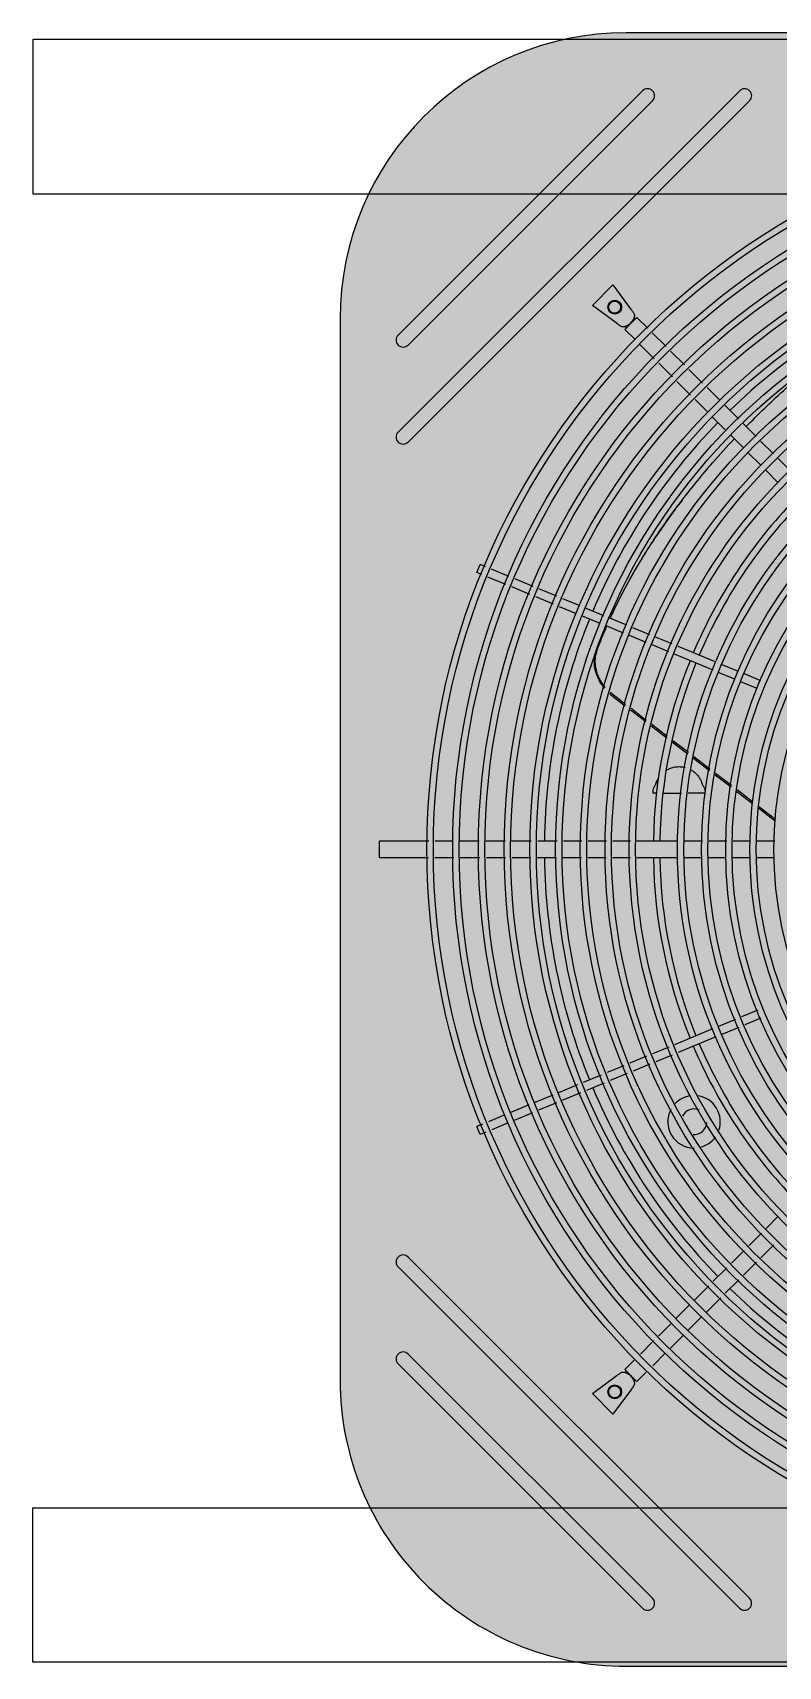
# Model space of a CAD drawing. Extents: x 100 to 738, y -85 to 470.
# Drawn here: x 615.982 to 616.266, y 457.169 to 457.792 of the extents above; entities that cross this region are included whole.
import ezdxf

# ---------------------------------------------------------------- set-up
doc = ezdxf.new("R2010")
doc.units = 0
doc.layers.get('0').update_dxf_attribs({"linetype": 'CONTINUOUS'})
for name, color, linetype in [('A-CONSTRUIR', 12, 'CONTINUOUS'), ('ARC-SPLIT-02', 2, 'CONTINUOUS'), ('ARC_EQUIPAMENTO', 2, 'CONTINUOUS')]:
    doc.layers.add(name, color=color, linetype=linetype)

# ---------------------------------------------------------------- blocks, each defined once
blk = doc.blocks.new('COND-CC-36-PB')
at = {"transparency": 16777216}
h = blk.add_hatch(color=254, dxfattribs=at)
h.dxf.hatch_style = 1
edge = h.paths.add_edge_path()
edge.add_arc((112.9597635950512, 33.97088939326711), 0.1001375328083185, 0, 90.00000000000406)
edge.add_line((112.9597635950511, 34.07102692607543), (112.5880386606677, 34.07102692607566))
edge.add_arc((112.5880386606677, 33.97088939326724), 0.1001375328084109, 90.00000000001627, 180.0000000000162)
edge.add_line((112.4879011278593, 33.97088939326721), (112.4879011278592, 33.54865978920422))
edge.add_arc((112.495760497938, 33.54865978920422), 0.0078593700787479, 179.9999999999482, 224.999999999933)
edge.add_line((112.4902030840595, 33.54310237532568), (112.5319765771103, 33.50132888227515))
edge.add_arc((112.5375339909889, 33.50688629615359), 0.0078593700787139, 224.9999999991942, 269.9999999991712)
edge.add_line((112.5375339909888, 33.49902692607488), (112.9597635950511, 33.49902692607543))
edge.add_arc((112.9597635950512, 33.59916445888376), 0.1001375328083256, 269.999999999935, 359.999999999939)
edge.add_line((113.0599011278595, 33.59916445888365), (113.0599011278595, 33.97088939326721))
at = {"color": 8, "transparency": 16777216}
for p, q in [((112.7709247761533, 34.04011748846367), (112.7709247761533, 34.05721985682154)), ((112.7709258013676, 34.05721985682154), (112.7768764543511, 34.05721985682154)), ((112.7768774795654, 34.04001584288379), (112.7768774795654, 34.05721985682154)), ((112.7709247761533, 34.03121311398782), (112.7709247761533, 34.03787044230005)), ((112.7768774795654, 34.03151828803335), (112.7768774795654, 34.03776879671948)), ((112.7709247761533, 34.02209233106147), (112.7709247761533, 34.02896344481009)), ((112.7768774795654, 34.02229568151323), (112.7768774795654, 34.02926861885562)), ((112.6749288387969, 34.02004405043528), (112.6741262861011, 34.02198158403805)), ((112.6741267638688, 34.0219817819361), (112.6768998718115, 34.02313044085585)), ((112.6777029022752, 34.02119310515045), (112.6769003495793, 34.0231306387539)), ((112.8701759030946, 34.0213779123564), (112.8709019061396, 34.0231306387539)), ((112.8709023839072, 34.02313044085585), (112.8736754918501, 34.0219817819361)), ((112.8729107136856, 34.0201340927884), (112.8736759696179, 34.02198158403805)), ((112.6781872763534, 34.01217748629466), (112.6757886207998, 34.01796835306353)), ((112.6809613398316, 34.01332654100983), (112.678562684278, 34.01911740777869)), ((112.7709247761533, 34.01310021427603), (112.7709247761533, 34.01984430186477)), ((112.7768774795654, 34.01330356472779), (112.7768774795654, 34.02004765231653)), ((112.8666955160919, 34.01297551485189), (112.8693156195657, 34.01930100419349)), ((112.8695088324574, 34.01192122498888), (112.8720504301569, 34.0180571846248)), ((112.6817174266789, 34.00365494950179), (112.6790490673901, 34.01009693868533)), ((112.6844325821867, 34.00494622063777), (112.6818231308683, 34.01124599340117)), ((112.7709247761533, 34.00431144794234), (112.7709247761533, 34.01085218507932)), ((112.7768774795654, 34.00410809749058), (112.7768774795654, 34.01105553553176)), ((112.8632245099895, 34.00459576484415), (112.8658352325629, 34.01089860668898)), ((112.8660181941887, 34.00349407873992), (112.8686485489283, 34.00984431682597)), ((112.685161071169, 33.99534125626925), (112.6825783378013, 34.00157652619349)), ((112.6878762266768, 33.99663252740591), (112.6852934933092, 34.00286779733015)), ((112.7709247761533, 33.99531933115689), (112.7709247761533, 34.00206341874632)), ((112.7768774795654, 33.99511598070513), (112.7768774795654, 34.00186006829456)), ((112.8597848806348, 33.99629176500698), (112.8623646026507, 34.00251976488502)), ((112.8625785648341, 33.99519007890207), (112.8651582868501, 34.00141807878012)), ((112.6886633202395, 33.98688607906422), (112.6860219822915, 33.99326283296162)), ((112.6914570044387, 33.98798776516913), (112.6887371377993, 33.9945541040976)), ((112.7709247761533, 33.98656288822478), (112.7709247761533, 33.99307130196087)), ((112.7768774795654, 33.9864612426449), (112.7768774795654, 33.99286795150911)), ((112.856482384552, 33.98831883417404), (112.8589249732961, 33.99421576504717)), ((112.8591975400598, 33.98702756303738), (112.8617186574953, 33.99311407894227)), ((112.8530387400619, 33.98000514094218), (112.8556214734295, 33.98624041086574)), ((112.5833725976111, 33.98272117622455), (112.5762068777105, 33.97555545632381)), ((112.5833725976111, 33.98272117622455), (112.5898017641615, 33.97403249910695)), ((112.6921029495942, 33.97858207922706), (112.6895232275783, 33.9848100791051)), ((112.6948966337935, 33.97968376533128), (112.6923169117775, 33.98591176521001)), ((112.7709247761533, 33.97794921126378), (112.7709247761533, 33.98431584206117)), ((112.7768774795654, 33.97784756568322), (112.7768774795654, 33.98421419648129)), ((112.8557538955697, 33.97871386980552), (112.8583366289373, 33.98494913972976)), ((112.9579542129811, 33.97397007104926), (112.9644296581077, 33.98272117622455)), ((112.9715953780084, 33.97555545632381), (112.9644296581077, 33.98272117622455)), ((112.5849579828858, 33.96908001119724), (112.5762068777105, 33.97555545632381)), ((112.6954203098649, 33.97057326307008), (112.6929628569329, 33.97650607926725)), ((112.698194373343, 33.97172231778593), (112.6957565411321, 33.97760776537217)), ((112.7709247761533, 33.9694450815664), (112.7709247761533, 33.97570216509948)), ((112.7768774795654, 33.9694450815664), (112.7768774795654, 33.97560051951959)), ((112.8241374337509, 33.97128377388135), (112.8271628573016, 33.97522658261575)), ((112.8246831721381, 33.97112076649948), (112.8288304537197, 33.97652560908535)), ((112.8496724789891, 33.97187826780527), (112.8521778289392, 33.97792671763387)), ((112.8524072895801, 33.97063444823727), (112.8548929844472, 33.97663544649721)), ((112.9715953780084, 33.97555545632381), (112.962906700891, 33.96912628977342)), ((112.5898017641615, 33.97403249910695), (112.5898482614376, 33.97397023443728)), ((112.5907907831143, 33.97131828872245), (112.5911718032791, 33.97073260236142)), ((112.5950687136432, 33.96806853724078), (112.5917869344803, 33.97135031640345)), ((112.701490204354, 33.96376547786005), (112.699054155346, 33.96964662041348)), ((112.8185721395738, 33.96403094130205), (112.8226736873103, 33.96937618238026)), ((112.8191242557416, 33.96387624560669), (112.8232194256974, 33.96921317499908)), ((112.8463747254617, 33.96391678651386), (112.8488121954602, 33.96980135964235)), ((112.9524552682525, 33.9677902634177), (112.9560153212386, 33.97135031640345)), ((112.9570114726046, 33.97131828872245), (112.9566304524398, 33.97073260236142)), ((112.962906700891, 33.96912628977342), (112.9628444362213, 33.96907979249746)), ((112.5908595166941, 33.96385934029171), (112.5875777375313, 33.96714111945438)), ((112.5876097652119, 33.96813727082006), (112.5881954515731, 33.96775625065547)), ((112.6019258034266, 33.9612114474574), (112.5972183614325, 33.96591888945112)), ((112.6987161408758, 33.9626164231442), (112.6962800918677, 33.96849756569832)), ((112.7709247761533, 33.95266216520671), (112.7709247761533, 33.96719836292095)), ((112.7768774795654, 33.95295245407125), (112.7768774795654, 33.96719836292095)), ((112.8491095360527, 33.96267296694586), (112.8515470060512, 33.96855754007435)), ((112.945745315267, 33.96108031043173), (112.9508645119217, 33.96619950708678)), ((112.9564486745648, 33.96336527583132), (112.9602245181877, 33.96714111945438)), ((112.960192490507, 33.96813727082006), (112.959606804146, 33.96775625065547)), ((112.5975008158405, 33.95721804114494), (112.5930810387624, 33.96163781822287)), ((112.6081533626973, 33.95498388818631), (112.6035165597575, 33.95962069112648)), ((112.7019398457651, 33.95483371107924), (112.6995759228787, 33.96054072577244)), ((112.7046942885223, 33.95603013440602), (112.7023499863568, 33.9616897804876)), ((112.7936058522688, 33.96038516253527), (112.7936058522688, 33.96163478377092)), ((112.7942152882634, 33.96163478377092), (112.7936058522688, 33.96163478377092)), ((112.7936058522688, 33.95772194308147), (112.7936058522688, 33.95152088408855)), ((112.8129038513744, 33.95664388429968), (112.8170985867465, 33.96211056986909)), ((112.8134756514672, 33.95651484119478), (112.8176507029144, 33.96195587417373)), ((112.8431079671966, 33.95603013440602), (112.8455144419328, 33.96183987835094)), ((112.8458624099538, 33.95483371107924), (112.8482492525238, 33.96059605878294)), ((112.9394012132991, 33.95473620846382), (112.944156413687, 33.95949140885188)), ((112.9500263864951, 33.95694298776184), (112.9548579182338, 33.9617745195004)), ((112.6039441657483, 33.95077469123723), (112.5990915721714, 33.95562728481402)), ((112.614522891498, 33.94861435938565), (112.6097457448975, 33.95339150598615)), ((112.708278146717, 33.9395316989588), (112.7027997531037, 33.95275771112011)), ((112.7110522101951, 33.94068075367465), (112.7055541958609, 33.95395413444622)), ((112.8072546534054, 33.94928170617051), (112.8113973985826, 33.95468063679907)), ((112.8078264534982, 33.94915266306561), (112.8119691986754, 33.95455159369349)), ((112.8366572828742, 33.94045680482785), (112.8422480598581, 33.95395413444622)), ((112.8394705992397, 33.93940251496552), (112.845002502615, 33.95275771112011)), ((112.9330465333403, 33.94838152850512), (112.9378125433094, 33.95314753847414)), ((112.9436104102482, 33.95052701151474), (112.9484374849149, 33.95535408618199)), ((112.6103136945489, 33.94440516243657), (112.6055365479484, 33.94918230903707)), ((112.6211104023375, 33.94202684854641), (112.6161152736981, 33.94702197718549)), ((112.7709247761533, 33.94436400270715), (112.7709247761533, 33.95041249602967)), ((112.7768774795654, 33.9441606522554), (112.7768774795654, 33.95069752352875)), ((112.7936058522688, 33.94321171929796), (112.7936058522688, 33.94926595354603)), ((112.8014844323514, 33.94176180768625), (112.8057482006137, 33.94731845866922)), ((112.8020768707791, 33.94165966098262), (112.8063200007065, 33.94718941556432)), ((112.9269098354203, 33.94224483058499), (112.9314578633506, 33.94679285851545)), ((112.9372557302893, 33.94417233155604), (112.9420217402584, 33.94893834152507)), ((112.6169012053885, 33.93781765159733), (112.6119060767491, 33.94281278023641)), ((112.6274650822963, 33.93567216858772), (112.6226990723272, 33.94043817855674)), ((112.7709247761533, 33.93593389322123), (112.7709247761533, 33.94211597351114)), ((112.7768774795654, 33.93573054276947), (112.7768774795654, 33.94191262305869)), ((112.9205403066198, 33.93587530178433), (112.9253174532201, 33.94065244838483)), ((112.9311190323694, 33.93803563363591), (112.9356670602996, 33.94258366156637)), ((112.6232558853472, 33.93146297163864), (112.6184898753782, 33.93622898160766)), ((112.7115941826041, 33.93152608014683), (112.7091399377536, 33.93745115135014)), ((112.7143878668034, 33.93262776625173), (112.7119140012319, 33.93860020606599)), ((112.7956906799882, 33.93421124260223), (112.7999394317212, 33.93974832366426)), ((112.7962831184157, 33.9341090958986), (112.8005318701489, 33.93964617695995)), ((112.8335247546179, 33.93289421262714), (112.8357969993453, 33.93837989666494)), ((112.8362399101259, 33.93160294149048), (112.8386103157108, 33.93732560680193)), ((112.9247495035689, 33.93166610483525), (112.9295266501692, 33.93644325143575)), ((112.6293609581749, 33.92535789881106), (112.6248445553369, 33.92987430164896)), ((112.633498280845, 33.92963897003864), (112.6290537522861, 33.93408349859804)), ((112.7148188351242, 33.92374108029927), (112.7124540899427, 33.92945008018771)), ((112.7176125193232, 33.92484276640418), (112.7152477741419, 33.93055176629261)), ((112.7709247761533, 33.92758448546425), (112.7709247761533, 33.93368586402452)), ((112.7768774795654, 33.92735338696035), (112.7768774795654, 33.93348251357276)), ((112.7899155681195, 33.92668497028432), (112.794145679358, 33.93219775858024)), ((112.7905609965168, 33.92665188145366), (112.7947381177855, 33.9320956118766)), ((112.8302963379085, 33.92510012522185), (112.8326638434954, 33.93081578931884)), ((112.8330114934163, 33.92380885408587), (112.8353789990033, 33.92952451818286)), ((112.9145422423678, 33.92987723753284), (112.9189479244196, 33.93428291958417)), ((112.9185356486799, 33.92545224994646), (112.9231571213685, 33.93007372263509)), ((112.6354517475652, 33.91926710942041), (112.6309498597549, 33.92376899723053)), ((112.6395890702353, 33.92354818064867), (112.635087182425, 33.92805006845879)), ((112.7709247761533, 33.91907367424868), (112.7709247761533, 33.92532955492173)), ((112.7768774795654, 33.91887032379692), (112.7768774795654, 33.92510371778263)), ((112.783739311974, 33.91863591656604), (112.7882546727792, 33.92452044933498)), ((112.7843929955284, 33.91861358606608), (112.7889001011765, 33.92448736050432)), ((112.9084443430996, 33.92377933826432), (112.9129514860369, 33.92828648120192)), ((112.9124377494117, 33.91935435067862), (112.916944892349, 33.92386149361554)), ((112.6454544362016, 33.91768281468241), (112.6411779718155, 33.92195927906814)), ((112.9023478195174, 33.91768281468241), (112.9068535867689, 33.9221885819334)), ((112.9064132259831, 33.91332982724995), (112.910846993081, 33.9177635943477))]:
    blk.add_line(p, q, dxfattribs=at)
for centre, radius in [((112.7739011278595, 33.78502692607509), 0.2555984251969456), ((112.7739011278595, 33.78502692607509), 0.2533464566930077), ((112.7739011278595, 33.78502692607509), 0.2465905511811942), ((112.7739011278595, 33.78502692607509), 0.2443385826772564), ((112.7739011278595, 33.78502692607509), 0.2375826771654428), ((112.7739011278595, 33.78502692607509), 0.235330708661505), ((112.7739011278595, 33.78502692607509), 0.2285748031496914), ((112.7739011278595, 33.78502692607509), 0.2263228346457536), ((112.7739011278595, 33.78502692607509), 0.21956692913394), ((112.7739011278595, 33.78502692607509), 0.2173149606300022), ((112.7739011278595, 33.78502692607509), 0.2105590551181887), ((112.7739011278595, 33.78502692607509), 0.2083070866142509), ((112.7739011278595, 33.78502692607509), 0.2019265091864269), ((112.7739011278595, 33.78502692607509), 0.1996745406824891), ((112.7739011278595, 33.78502692607509), 0.1932939632546652), ((112.5839936266691, 33.97493442726557), 0.0024020997375337), ((112.5839851173608, 33.97494293657431), 0.002101837270342), ((112.7739011278595, 33.78502692607509), 0.1910419947507273), ((112.9638086290496, 33.97493442726557), 0.0024020997375337), ((112.9638171383582, 33.97494293657431), 0.002101837270342), ((112.7739011278595, 33.78502692607509), 0.1848490813648982), ((112.7739011278595, 33.78502692607509), 0.1825971128609604), ((112.7739011278595, 33.78502692607509), 0.1679593175853644), ((112.7739011278595, 33.78502692607509), 0.1657073490814266), ((112.7739011278595, 33.78502692607509), 0.1595144356955975), ((112.7739011278595, 33.78502692607509), 0.1572624671916596), ((112.7739011278595, 33.78502692607509), 0.1510695538058306), ((112.7739011278595, 33.78502692607509), 0.1488175853018927), ((112.7739011278595, 33.78502692607509), 0.1426246719160636), ((112.7739011278595, 33.78502692607509), 0.1403727034121258), ((112.7739011278595, 33.78502692607509), 0.1341797900262967)]:
    blk.add_circle(centre, radius, dxfattribs=at)
for centre, radius, start, end in [((112.7739011278595, 33.78502692607509), 0.2145000000000799, 90.79554614472733, 112.0975554525066), ((112.7739011278595, 33.78502692607509), 0.2145000000000799, 67.90244454749336, 89.20445385527267), ((112.7739011278595, 33.78502692607509), 0.2145000000000799, 112.899008037817, 134.204301314614), ((112.7739011278595, 33.78502692607509), 0.2145000000000799, 45.79569868538601, 67.100991962183), ((112.7739011278595, 33.78502692607509), 0.1764041994751313, 90.97073531773896, 112.0108567688452), ((112.7739011278595, 33.78502692607509), 0.1741522309711935, 90.98610612304087, 111.999493833149), ((112.7739011278595, 33.78502692607509), 0.1764041994751313, 67.99057079892481, 89.03326262763468), ((112.7739011278595, 33.78502692607509), 0.1741522309711935, 67.99655861289688, 89.00744135864849), ((112.6785677945261, 33.94716865835888), 0.0091955380577462, 61.87938150406155, 180), ((112.6785677945261, 33.94716865835888), 0.0091955380577462, 7.609804534392844, 46.32556337629059), ((112.7739011278595, 33.78502692607509), 0.1764041994751313, 112.9891432462159, 134.0292646786843), ((112.6785677945261, 33.94716865835888), 0.0045039370078757, 175.8886288434914, 266.3506916138242), ((112.6785677945261, 33.94716865835888), 0.0045039370078757, 336.9569447289764, 64.4787765315015), ((112.7739011278595, 33.78502692607509), 0.1764041994751313, 45.96903333204124, 67.01399562077422), ((112.7739011278595, 33.78502692607509), 0.1741522309711935, 113.0005061724979, 134.0237331928958), ((112.6785677945261, 33.94716865835888), 0.0091955380577462, 194.3553240215829, 234.7690531569319), ((112.6785677945261, 33.94716865835888), 0.0091955380577462, 251.2897402987034, 350.7998690791853), ((112.7739011278595, 33.78502692607509), 0.1741522309711935, 45.97864463512597, 67.0085083424192), ((112.7739011278595, 33.78502692607509), 0.2145000000000799, 135.7941611958229, 157.1009919691127), ((112.7739011278595, 33.78502692607509), 0.2145000000000799, 22.89900803088719, 44.20583880417708)]:
    blk.add_arc(centre, radius, start, end, dxfattribs=at)
for points, knots in [([(112.8302851693285, 33.97845125907325), (112.8304141536297, 33.9785564766539), (112.8311706862074, 33.97915688966256), (112.8326181603507, 33.98013044236926), (112.8347094787476, 33.98114504960661), (112.8368525957016, 33.98180775544096), (112.8387663120744, 33.98206433205763), (112.8399453961373, 33.9820415588454), (112.8404029607654, 33.98200327452399)], [0, 0, 0, 0, 0.0004993688046322, 0.0028974681133205, 0.0052150083207537, 0.0074487843367099, 0.0095992748864169, 0.0109767652506427, 0.0109767652506427, 0.0109767652506427, 0.0109767652506427]), ([(112.841094069688, 33.98176344127657), (112.8405205473294, 33.9818353969698), (112.8392360288754, 33.98188928902214), (112.8372346360399, 33.98163772372952), (112.8351328824813, 33.98101231912486), (112.8330779660064, 33.98004728031806), (112.8316069252213, 33.97908882978619), (112.8308201699126, 33.9784789654446), (112.8306524915784, 33.97834425717618)], [0, 0, 0, 0, 0.0017340558406096, 0.0038382731467531, 0.0060220247072324, 0.0082854858111749, 0.0106263164060802, 0.0112715768745678, 0.0112715768745678, 0.0112715768745678, 0.0112715768745678]), ([(112.8404029607654, 33.98200327452399), (112.8406350961043, 33.98198385181651), (112.8415344446063, 33.98187904755172), (112.8424203532569, 33.98165513072469), (112.8430511628746, 33.98142259413597)], [0, 0, 0, 0, 0.0006988394049501, 0.0027157544626962, 0.0027157544626962, 0.0027157544626962, 0.0027157544626962]), ([(112.8430280988791, 33.98132593710684), (112.8424951059725, 33.98150407938057), (112.8418476009066, 33.98165940174416), (112.8411926923902, 33.98175106780097), (112.841094069688, 33.98176344127656)], [0, 0, 0, 0, 0.0016859255537492, 0.0019841131836647, 0.0019841131836647, 0.0019841131836647, 0.0019841131836647]), ([(112.8271628573016, 33.97522658261575), (112.8274494781469, 33.97560011417381), (112.8278997391766, 33.97608721702633), (112.8284031891585, 33.97651211491447), (112.8285506275892, 33.97662827304535)], [0, 0, 0, 0, 0.0014124786740636, 0.0019755747759096, 0.0019755747759096, 0.0019755747759096, 0.0019755747759096]), ([(112.8548360637049, 33.97649175825697), (112.8554638980227, 33.97620729698887), (112.8606482167842, 33.97382249998449), (112.8703409722893, 33.96880305595762), (112.8835374814869, 33.96066108896326), (112.8920599245576, 33.95455222404674), (112.8962533279924, 33.95134243817745)], [0, 0, 0, 0, 0.0020678121995668, 0.0171195372391901, 0.0327068995417932, 0.0485494441369299, 0.0485494441369299, 0.0485494441369299, 0.0485494441369299]), ([(112.8962531843409, 33.95134277394217), (112.8919841885519, 33.95461849099355), (112.8833834796918, 33.96079206100685), (112.870099837639, 33.96898816520435), (112.8604933889757, 33.97396366057319), (112.855399826676, 33.97631237117751), (112.8548628121944, 33.9765568227742)], [0, 0, 0, 0, 0.016142856786357, 0.0317324454860833, 0.0467893548716368, 0.04855945945305, 0.04855945945305, 0.04855945945305, 0.04855945945305]), ([(112.5907907831143, 33.97131828872245), (112.5907168524893, 33.97112998126087), (112.5905427953497, 33.97074591150732), (112.5902104769799, 33.97018172666674), (112.5897892553558, 33.96963445258411), (112.5892911695923, 33.96913670370111), (112.5887444890903, 33.96871641627053), (112.588181306176, 33.96838486667717), (112.5877978716296, 33.96821112251408), (112.5876097652119, 33.96813727082006)], [0, 0, 0, 0, 0.0006069010930075, 0.0012624858703484, 0.0019601547155458, 0.002672903382994, 0.0033689560006165, 0.0040230740187037, 0.0046293271619088, 0.0046293271619088, 0.0046293271619088, 0.0046293271619088]), ([(112.5896805211524, 33.9692475327823), (112.589464520526, 33.96910720604938), (112.5891693755513, 33.96868894933766), (112.5886420628761, 33.96822839732952), (112.5883405172521, 33.9679013163345), (112.5881954515731, 33.96775625065547)], [0, 0, 0, 0, 0.0007727423653577, 0.0014892124041753, 0.0021046739563167, 0.0021046739563167, 0.0021046739563167, 0.0021046739563167]), ([(112.5911718032791, 33.97073260236142), (112.5910780168148, 33.9706388158971), (112.590886380382, 33.9704518659236), (112.5905979130353, 33.97017516693605), (112.5903309294039, 33.96988338746979), (112.5900472864464, 33.96963749729032), (112.5898672272361, 33.96947240777862), (112.589772355257, 33.96940639422715)], [0, 0, 0, 0, 0.0003979022694403, 0.0008031290324674, 0.0011991188343168, 0.0015825726995124, 0.0019293093901712, 0.0019293093901712, 0.0019293093901712, 0.0019293093901712]), ([(112.5898480068407, 33.97397004587882), (112.5899583789996, 33.97382101818171), (112.5901847546284, 33.97351568203402), (112.5905061756908, 33.97307019348903), (112.5907738823263, 33.97264164002471), (112.5908796972968, 33.97234156421681), (112.59089315774, 33.97220032059713)], [0, 0, 0, 0, 0.0005563464853509, 0.0011405211623773, 0.0016469108705823, 0.0020725615403965, 0.0020725615403965, 0.0020725615403965, 0.0020725615403965]), ([(112.59089315774, 33.97220032059713), (112.5909068723039, 33.97205641042976), (112.5908985107843, 33.97175650848426), (112.5908344749321, 33.97146468195387), (112.5907907831143, 33.97131828872246)], [0, 0, 0, 0, 0.0004336865571231, 0.0008920091272961, 0.0008920091272961, 0.0008920091272961, 0.0008920091272961]), ([(112.5911718032791, 33.97073260236142), (112.5913008184548, 33.97086161753718), (112.5913651256452, 33.97106258386513), (112.5918285197708, 33.97125625168634), (112.5917610229767, 33.97132440224877)], [0, 0, 0, 0, 0.0005473650339738, 0.000835119873077, 0.000835119873077, 0.000835119873077, 0.000835119873077]), ([(112.9566304524398, 33.97073260236142), (112.9565014371941, 33.97086161760718), (112.9564371327486, 33.9710625868825), (112.9559737362801, 33.97125625180058), (112.9560412328826, 33.97132440243924)], [0, 0, 0, 0, 0.0005473653309338, 0.0008351199278288, 0.0008351199278288, 0.0008351199278288, 0.0008351199278288]), ([(112.9581217345665, 33.9692475327823), (112.9579814078336, 33.96946353340874), (112.957563151122, 33.96975867838352), (112.9571025991138, 33.97028599105856), (112.9567755181188, 33.9705875366824), (112.9566304524398, 33.97073260236142)], [0, 0, 0, 0, 0.0007727423654927, 0.0014892124039475, 0.0021046739560793, 0.0021046739560793, 0.0021046739560793, 0.0021046739560793]), ([(112.9570114726046, 33.97131828872245), (112.9569677898045, 33.97146465173924), (112.9569037498338, 33.97175647617495), (112.9568953804271, 33.97205637907865), (112.9569090979787, 33.97220032059713)], [0, 0, 0, 0, 0.0004582279753468, 0.0008920090119548, 0.0008920090119548, 0.0008920090119548, 0.0008920090119548]), ([(112.9569090979787, 33.97220032059713), (112.9569178542509, 33.97229220223564), (112.9569682388928, 33.97248521768656), (112.9571077870916, 33.97276778222933), (112.9572951736289, 33.97306359762259), (112.9575149718727, 33.97337459337386), (112.9576709943123, 33.97358678369156), (112.9577514531105, 33.97369580642642)], [0, 0, 0, 0, 0.0002768937886517, 0.000590541140815, 0.0009427924784035, 0.0013264165553856, 0.001732909082035, 0.001732909082035, 0.001732909082035, 0.001732909082035]), ([(112.960192490507, 33.96813727082006), (112.9600041830453, 33.96821120144515), (112.9596201132921, 33.96838525858563), (112.9590559284514, 33.96871757695489), (112.9585086543683, 33.96913879857875), (112.9580109054855, 33.96963688434241), (112.9575906180546, 33.97018356484426), (112.9572590684617, 33.97074674775864), (112.9570853242986, 33.97113018230492), (112.9570114726046, 33.97131828872245)], [0, 0, 0, 0, 0.0006069010932796, 0.0012624858705446, 0.0019601547154343, 0.0026729033836059, 0.0033689560008342, 0.0040230740190143, 0.0046293271618167, 0.0046293271618167, 0.0046293271618167, 0.0046293271618167]), ([(112.959606804146, 33.96775625065547), (112.9595130176817, 33.96785003711978), (112.9593260677079, 33.96804167355244), (112.9590493687205, 33.96833014089957), (112.9587575892539, 33.96859712453077), (112.9585116990741, 33.96888076748799), (112.958346609563, 33.96906082669878), (112.9582805960115, 33.96915569867795)], [0, 0, 0, 0, 0.0003979022693637, 0.0008031290329747, 0.0011991188345608, 0.0015825726998855, 0.0019293093905852, 0.0019293093905852, 0.0019293093905852, 0.0019293093905852]), ([(112.9628442476632, 33.96908004709386), (112.9626952199661, 33.96896967493493), (112.9623898838181, 33.96874329930651), (112.9619443952736, 33.9684218782434), (112.9615158418089, 33.96815417160847), (112.9612157660011, 33.96804835663782), (112.9610745223813, 33.96803489619452)], [0, 0, 0, 0, 0.0005563464852328, 0.0011405211624725, 0.0016469108705091, 0.0020725615405248, 0.0020725615405248, 0.0020725615405248, 0.0020725615405248]), ([(112.5867277333374, 33.96803489619451), (112.586635851699, 33.96804365246673), (112.5864428362481, 33.96809403710836), (112.5861602717056, 33.96823358530765), (112.5858644563124, 33.96842097184496), (112.5855534605605, 33.96864077008793), (112.5853412702433, 33.96879679252823), (112.5852322475083, 33.96887725132642)], [0, 0, 0, 0, 0.0002768937882633, 0.0005905411405875, 0.0009427924781858, 0.001326416554995, 0.0017329090819548, 0.0017329090819548, 0.0017329090819548, 0.0017329090819548]), ([(112.5876097652119, 33.96813727082006), (112.5874634021952, 33.96809358801995), (112.5871715777595, 33.9680295480501), (112.5868716748559, 33.96802117864286), (112.5867277333374, 33.96803489619451)], [0, 0, 0, 0, 0.0004582279750767, 0.0008920090116953, 0.0008920090116953, 0.0008920090116953, 0.0008920090116953]), ([(112.5881954515731, 33.96775625065547), (112.5880664363274, 33.96762723540973), (112.5878654670513, 33.9675629309651), (112.5876718021343, 33.96709953449558), (112.5876036514956, 33.96716703109802)], [0, 0, 0, 0, 0.0005473653308254, 0.000835119927709, 0.000835119927709, 0.000835119927709, 0.000835119927709]), ([(112.959606804146, 33.96775625065547), (112.9597358193217, 33.96762723547979), (112.9599367856498, 33.9675629282898), (112.9601304534704, 33.96709953416394), (112.9601986040328, 33.96716703095807)], [0, 0, 0, 0, 0.0005473650335926, 0.0008351198725819, 0.0008351198725819, 0.0008351198725819, 0.0008351198725819]), ([(112.9610745223813, 33.96803489619451), (112.960930612214, 33.96802118163061), (112.9606307102686, 33.96802954315058), (112.9603388837383, 33.96809357900226), (112.960192490507, 33.96813727082006)], [0, 0, 0, 0, 0.0004336865571545, 0.0008920091269287, 0.0008920091269287, 0.0008920091269287, 0.0008920091269287]), ([(112.7968957983004, 33.96055782516293), (112.7966038505409, 33.96071423244896), (112.796030308543, 33.96104528635309), (112.7951634708186, 33.96148511802898), (112.794524634517, 33.96163478377093), (112.7942152882634, 33.96163478377093)], [0, 0, 0, 0, 0.0009936149157265, 0.0019862363699154, 0.0029142751306178, 0.0029142751306178, 0.0029142751306178, 0.0029142751306178]), ([(112.7968957983004, 33.96055782516293), (112.7969793467008, 33.96051306517374), (112.7971050610479, 33.96044560231497), (112.7972429119919, 33.96040841060965), (112.7972893068953, 33.960401161158)], [0, 0, 0, 0, 0.0002843486004345, 0.000425222212384, 0.000425222212384, 0.000425222212384, 0.000425222212384]), ([(112.7972868070249, 33.96038516253527), (112.7976784052721, 33.96024671164724), (112.7982734066497, 33.95998550244384), (112.7988323922105, 33.95965894291303), (112.7990272592718, 33.95953410547125)], [0, 0, 0, 0, 0.0012460579922643, 0.0019403331725464, 0.0019403331725464, 0.0019403331725464, 0.0019403331725464]), ([(112.8016294521333, 33.95690481629645), (112.8018433132586, 33.95656321425035), (112.8023055497663, 33.9556923857606), (112.8027942765238, 33.9541824986747), (112.802979713549, 33.95241454362214), (112.802840336733, 33.951113497183), (112.8026783942835, 33.95042802535858), (112.8026505777109, 33.95031989697414)], [0, 0, 0, 0, 0.0012090727230758, 0.002946900027024, 0.0047262142911192, 0.0065041826819246, 0.0068391298166674, 0.0068391298166674, 0.0068391298166674, 0.0068391298166674]), ([(112.8017857062781, 33.94820152007758), (112.80166964311, 33.94800044374205), (112.8012908375168, 33.94740238374048), (112.800553711549, 33.94651007399377), (112.7995371874206, 33.94562426845853), (112.7984485073743, 33.94493776217384), (112.7976776887701, 33.94459953809994), (112.7972868070249, 33.9444613405336)], [0, 0, 0, 0, 0.0006965064000298, 0.00212158335897, 0.0034542228088885, 0.0047249916316174, 0.0059687697287412, 0.0059687697287412, 0.0059687697287412, 0.0059687697287412]), ([(112.89649200012, 33.95115952414934), (112.9009130516934, 33.94776713043009), (112.9081069705202, 33.94185914575028), (112.9149939684061, 33.9356045946854), (112.9177069313976, 33.93304673295145)], [0, 0, 0, 0, 0.0167178434449376, 0.0279037910395091, 0.0279037910395091, 0.0279037910395091, 0.0279037910395091]), ([(112.7942152882634, 33.94321171929796), (112.7945249722601, 33.94321171929796), (112.795164142383, 33.94336163534583), (112.7960309017126, 33.94380157003106), (112.7966041611305, 33.94413243701431), (112.7968957983004, 33.94428867790594)], [0, 0, 0, 0, 0.0009290519901351, 0.0019217068839891, 0.0029142647392616, 0.0029142647392616, 0.0029142647392616, 0.0029142647392616]), ([(112.7968957983004, 33.94428867790594), (112.7969793467008, 33.94433343789514), (112.7971050610482, 33.94440090075327), (112.7972429119918, 33.9444380924599), (112.7972893068953, 33.94444534191156)], [0, 0, 0, 0, 0.0002843486004443, 0.0004252222125523, 0.0004252222125523, 0.0004252222125523, 0.0004252222125523]), ([(112.9220010086771, 33.92891767645809), (112.9263028279003, 33.92470000936977), (112.9334627859467, 33.91725933118646), (112.9402776274105, 33.90950736322871), (112.9430566694276, 33.90623251083852)], [0, 0, 0, 0, 0.0180734412516357, 0.0309586884125159, 0.0309586884125159, 0.0309586884125159, 0.0309586884125159])]:
    blk.add_open_spline(points, degree=3, knots=knots, dxfattribs=at)
for points in [[(112.8433029015475, 33.98122942816057), (112.8432118021635, 33.98126299170455), (112.8431201775424, 33.98129516164575), (112.8430280988791, 33.98132593710684)], [(112.8433386420593, 33.98131631642228), (112.8432428486181, 33.98135183133871), (112.8431470221654, 33.98138725734151), (112.8430511628746, 33.98142259413596)], [(112.8433029015475, 33.98122942816057), (112.8439513975698, 33.98099050420955), (112.8445983994316, 33.98074748622928), (112.8452438547524, 33.98050046563479)], [(112.8461289918347, 33.98025321867346), (112.8452020700058, 33.98061585899127), (112.8442719025212, 33.98097031499584), (112.8433386420593, 33.98131631642228)], [(112.8452438547524, 33.98050046563478), (112.8475455166045, 33.97961960237333), (112.8498281761059, 33.97868757747604), (112.8520897704454, 33.97770841538017)], [(112.8271628573147, 33.97522658263282), (112.8275471986118, 33.97572746596309), (112.8279559455592, 33.97621054793369), (112.8283865446615, 33.97667226944746)], [(112.8521189086174, 33.97777830045451), (112.8501379508627, 33.97864024790211), (112.8481408599427, 33.97946611401438), (112.8461289918347, 33.98025321867346)], [(112.5852322475083, 33.96887725132642), (112.5851407698002, 33.96894476189164), (112.5850493914672, 33.96901240704379), (112.584958014151, 33.96908005343016)], [(112.9577514531105, 33.97369580642642), (112.9578189636757, 33.97378728413457), (112.9578866088281, 33.97387866246731), (112.9579542552145, 33.97397003978351)], [(112.8962533279925, 33.95134243817745), (112.8963329216726, 33.95128151423494), (112.896412479052, 33.95122054283848), (112.89649200012, 33.95115952414934)]]:
    blk.add_open_spline(points, degree=3, dxfattribs=at)
at = {"layer": 'ARC-SPLIT-02', "color": 0, "transparency": 16777216}
for p, q in [((112.5082128861399, 33.96518301188422), (112.5937450420507, 34.05071516779515)), ((112.5082128861399, 33.93121219161402), (112.6277158623207, 34.05071516779515)), ((112.9200704695763, 34.05069924397304), (113.0395734457571, 33.93119626779191)), ((112.9540412898461, 34.05069924397304), (113.0395734457571, 33.9651670880621)), ((112.5116934384656, 33.96170245955815), (112.5972255943766, 34.04723461546909)), ((112.5116934384656, 33.92773163928796), (112.6311964146464, 34.04723461546909)), ((112.9165899172504, 34.04721869164698), (113.0360928934312, 33.92771571546653)), ((112.9505607375204, 34.04721869164698), (113.0360928934312, 33.96168653573604))]:
    blk.add_line(p, q, dxfattribs=at)
blk.add_lwpolyline([(113.0599011278595, 33.97088939326721, 0.4142135623730951), (112.9597635950511, 34.07102692607543), (112.5880386606677, 34.07102692607566, 0.4142135623730951), (112.4879011278593, 33.97088939326721), (112.4879011278592, 33.54865978920422, 0.1989123673796998), (112.4902030840595, 33.54310237532568), (112.5319765771103, 33.50132888227515, 0.1989123673796162), (112.5375339909888, 33.49902692607488), (112.9597635950511, 33.49902692607543, 0.4142135623730951), (113.0599011278595, 33.59916445888365)], format="xyb", close=True, dxfattribs=at)
for centre, start, end in [((112.5954853182137, 34.04897489163211), 314.9999999999908, 134.9999999999908), ((112.6294561384836, 34.04897489163211), 314.9999999999908, 134.9999999999908), ((112.9183301934134, 34.04895896781), 45.0000000000092, 225.0000000000092), ((112.9523010136833, 34.04895896781), 45.0000000000092, 225.0000000000092), ((112.5099531623028, 33.96344273572119), 134.9999999999908, 314.9999999999908), ((113.0378331695942, 33.96342681189908), 225.0000000000092, 45.0000000000092), ((112.5099531623028, 33.92947191545099), 134.9999999999908, 314.9999999999908), ((113.0378331695942, 33.92945599162888), 225.0000000000092, 45.0000000000092)]:
    blk.add_arc(centre, 0.0024611221518282, start, end, dxfattribs=at)
blk = doc.blocks.new('*U46')
at = {"color": 0, "transparency": 16777216, "rotation": 90}
blk.add_blockref('COND-CC-36-PB', (33.78502692607508, -112.7739011278595), dxfattribs=at)
blk = doc.blocks.new('BASE ARQ')
at = {"layer": 'A-CONSTRUIR'}
for points in [[(725.7134841138578, 479.7037231096871), (725.7134841138578, 479.6448678888234), (726.7298372641388, 479.6448678888234), (726.7298372641388, 479.7037231096871)], [(725.7134841138578, 479.0848260644086), (725.7134841138578, 479.1436812852723), (726.7298372641388, 479.1436812852723), (726.7298372641388, 479.0848260644086)]]:
    blk.add_lwpolyline(points, close=True, dxfattribs=at)
at = {"layer": 'ARC_EQUIPAMENTO', "xscale": 1.089160839160184, "yscale": 1.089160839160184, "zscale": 1.089160839160184}
blk.add_blockref('*U46', (726.1421250538782, 479.3947401556963), dxfattribs=at)
blk.add_blockref('*U46', (726.1421250538782, 479.3947401556963), dxfattribs=at)

msp = doc.modelspace()

# ---------------------------------------------------------------- block references
msp.add_blockref('BASE ARQ', (-109.7316768029128, -21.91422645717643))

doc.saveas('drawing.dxf')
